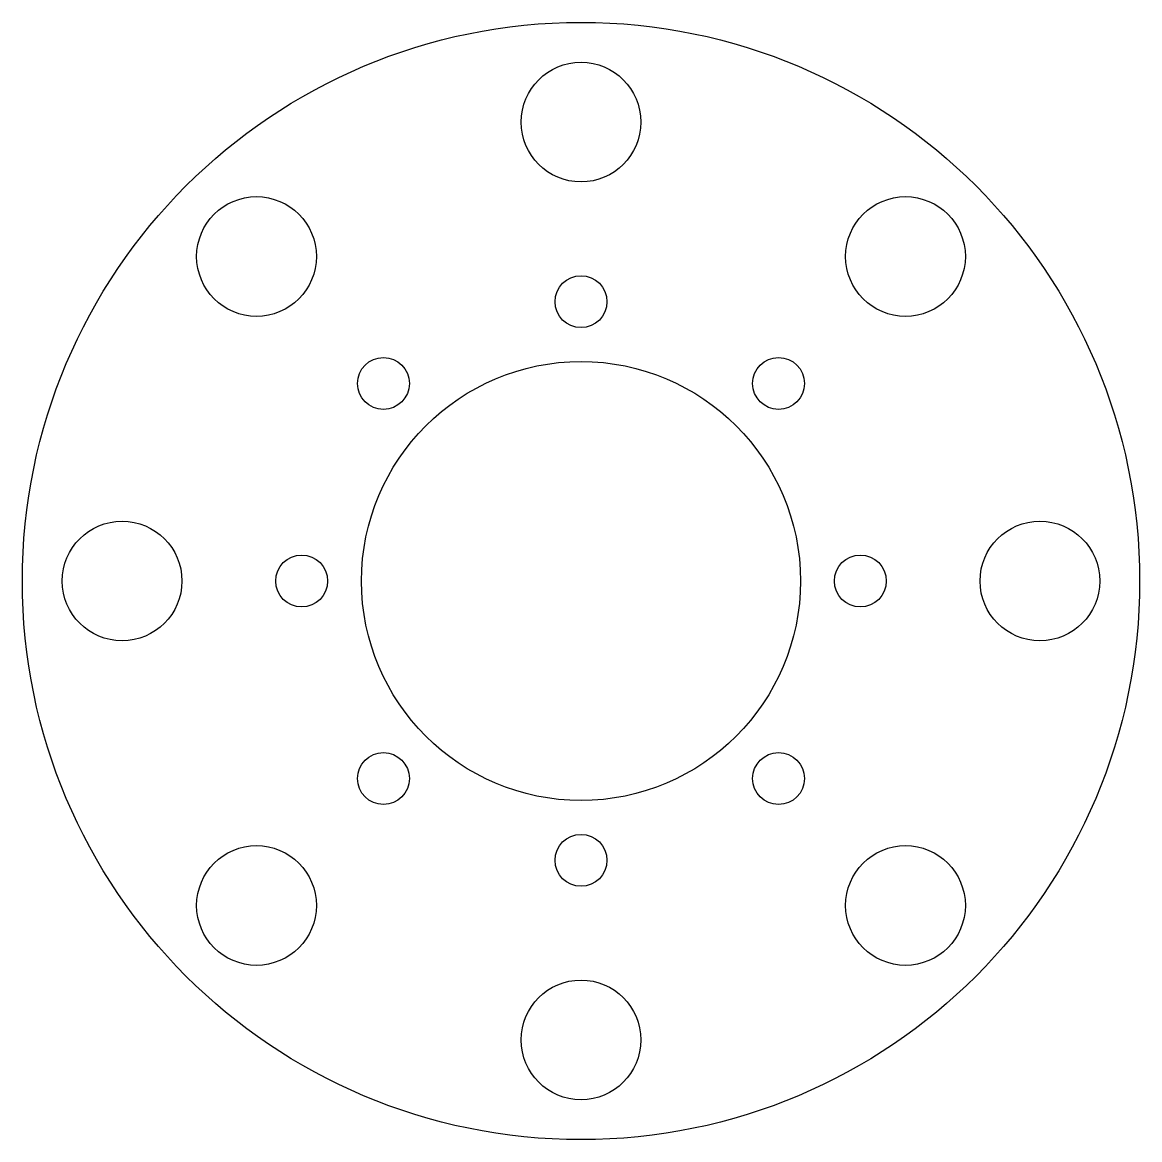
# Model space of a CAD drawing. Header units: millimetres. Extents: x -70 to 70, y -70 to 70.
import ezdxf

# ---------------------------------------------------------------- set-up
doc = ezdxf.new("R2010")
doc.units = ezdxf.units.MM

msp = doc.modelspace()

# ---------------------------------------------------------------- linework, layer by layer
at = {"color": 7, "linetype": 'Continuous', "lineweight": 25}
for centre, radius in [((0, 0), 70), ((0, 57.5), 7.5), ((-40.66, 40.66), 7.5), ((40.66, 40.66), 7.5), ((0, 35), 3.25), ((-24.75, 24.75), 3.25), ((0, 0), 27.5), ((24.75, 24.75), 3.25), ((-57.5, 0), 7.5), ((57.5, 0), 7.5), ((-35, 0), 3.25), ((35, 0), 3.25), ((-24.75, -24.75), 3.25), ((24.75, -24.75), 3.25), ((0, -35), 3.25), ((-40.66, -40.66), 7.5), ((40.66, -40.66), 7.5), ((0, -57.5), 7.5)]:
    msp.add_circle(centre, radius, dxfattribs=at)

doc.saveas('drawing.dxf')
